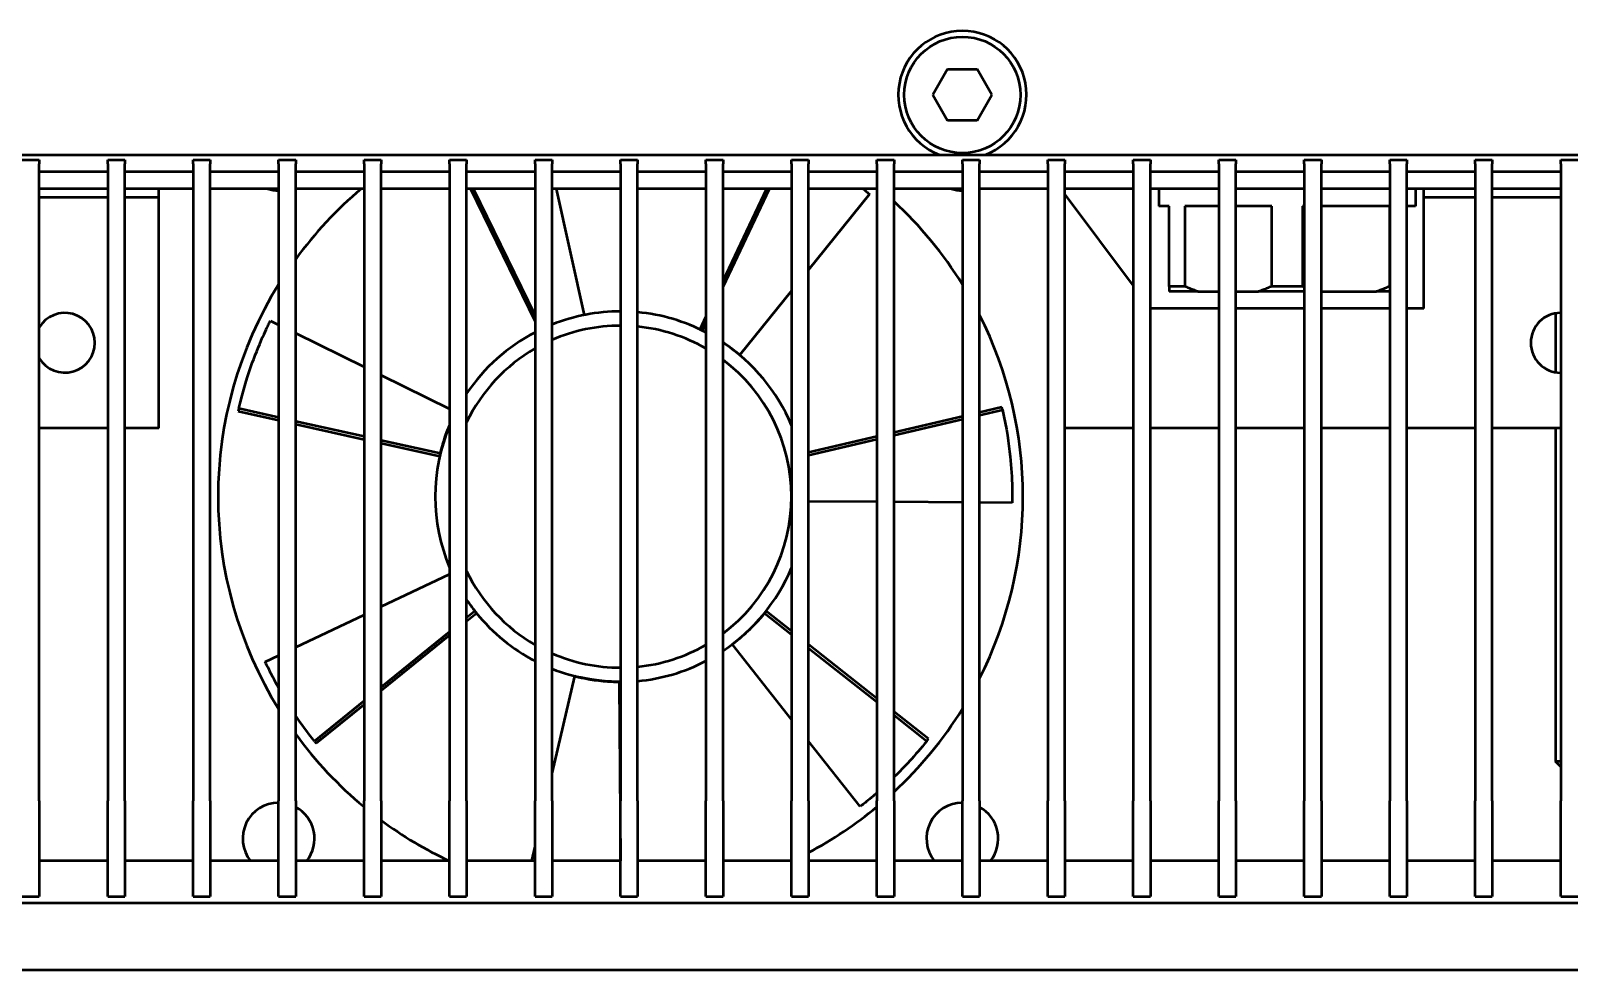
# Model space of a CAD drawing. Header units: millimetres. Extents: x 100 to 5488, y 100 to 4218.
# Drawn here: x 1869.5 to 1959.5, y 1500.5 to 1555.4 of the extents above; entities that cross this region are included whole.
import ezdxf

# ---------------------------------------------------------------- set-up
doc = ezdxf.new("R2010")
doc.units = ezdxf.units.MM
doc.header["$LTSCALE"] = 20
doc.layers.add('Visible (ANSI)', color=7, linetype='Continuous', lineweight=50)

msp = doc.modelspace()

# ---------------------------------------------------------------- linework, layer by layer
at = {"layer": 'Visible (ANSI)'}
for p, q in [((1923.167, 1553.167), (1922.301, 1551.667)), ((1923.167, 1553.167), (1924.899, 1553.167)), ((1925.765, 1551.667), (1924.899, 1553.167)), ((1922.301, 1551.667), (1923.167, 1550.167)), ((1924.899, 1550.167), (1925.765, 1551.667)), ((1924.899, 1550.167), (1923.167, 1550.167)), ((1760.38, 1548.167), (1922.687, 1548.167)), ((1922.7, 1548.167), (1925.366, 1548.167)), ((1925.38, 1548.167), (2087.687, 1548.167)), ((1869.033, 1547.867), (1870.033, 1547.867)), ((1870.033, 1547.867), (1870.033, 1547.633)), ((1870.033, 1510.379), (1870.033, 1547.633)), ((1874.033, 1547.167), (1870.033, 1547.167)), ((1874.033, 1547.633), (1874.033, 1547.867)), ((1874.033, 1547.867), (1875.033, 1547.867)), ((1874.033, 1547.633), (1874.033, 1510.379)), ((1875.033, 1547.867), (1875.033, 1547.633)), ((1875.033, 1510.379), (1875.033, 1547.633)), ((1879.033, 1547.167), (1875.033, 1547.167)), ((1879.033, 1547.633), (1879.033, 1547.867)), ((1879.033, 1547.867), (1880.033, 1547.867)), ((1879.033, 1547.633), (1879.033, 1510.379)), ((1880.033, 1547.867), (1880.033, 1547.633)), ((1880.033, 1510.379), (1880.033, 1547.633)), ((1884.033, 1547.167), (1880.033, 1547.167)), ((1884.033, 1547.633), (1884.033, 1547.867)), ((1884.033, 1547.867), (1885.033, 1547.867)), ((1884.033, 1547.633), (1884.033, 1510.379)), ((1885.033, 1547.867), (1885.033, 1547.633)), ((1885.033, 1510.379), (1885.033, 1547.633)), ((1889.033, 1547.167), (1885.033, 1547.167)), ((1889.033, 1547.633), (1889.033, 1547.867)), ((1889.033, 1547.867), (1890.033, 1547.867)), ((1889.033, 1547.633), (1889.033, 1510.379)), ((1890.033, 1547.867), (1890.033, 1547.633)), ((1890.033, 1510.379), (1890.033, 1547.633)), ((1894.033, 1547.167), (1890.033, 1547.167)), ((1894.033, 1547.633), (1894.033, 1547.867)), ((1894.033, 1547.867), (1895.033, 1547.867)), ((1894.033, 1547.633), (1894.033, 1510.379)), ((1895.033, 1547.867), (1895.033, 1547.633)), ((1895.033, 1510.379), (1895.033, 1547.633)), ((1899.033, 1547.167), (1895.033, 1547.167)), ((1899.033, 1547.633), (1899.033, 1547.867)), ((1899.033, 1547.867), (1900.033, 1547.867)), ((1899.033, 1547.633), (1899.033, 1510.379)), ((1900.033, 1547.867), (1900.033, 1547.633)), ((1900.033, 1510.379), (1900.033, 1547.633)), ((1904.033, 1547.167), (1900.033, 1547.167)), ((1904.033, 1547.633), (1904.033, 1547.867)), ((1904.033, 1547.867), (1905.033, 1547.867)), ((1904.033, 1547.633), (1904.033, 1510.379)), ((1905.033, 1547.867), (1905.033, 1547.633)), ((1905.033, 1510.379), (1905.033, 1547.633)), ((1909.033, 1547.167), (1905.033, 1547.167)), ((1909.033, 1547.633), (1909.033, 1547.867)), ((1909.033, 1547.867), (1910.033, 1547.867)), ((1909.033, 1547.633), (1909.033, 1510.379)), ((1910.033, 1547.867), (1910.033, 1547.633)), ((1910.033, 1510.379), (1910.033, 1547.633)), ((1914.033, 1547.167), (1910.033, 1547.167)), ((1914.033, 1547.633), (1914.033, 1547.867)), ((1914.033, 1547.867), (1915.033, 1547.867)), ((1914.033, 1547.633), (1914.033, 1510.379)), ((1915.033, 1547.867), (1915.033, 1547.633)), ((1915.033, 1510.379), (1915.033, 1547.633)), ((1919.033, 1547.167), (1915.033, 1547.167)), ((1919.033, 1547.633), (1919.033, 1547.867)), ((1919.033, 1547.867), (1920.033, 1547.867)), ((1919.033, 1547.633), (1919.033, 1510.379)), ((1920.033, 1547.867), (1920.033, 1547.633)), ((1920.033, 1510.379), (1920.033, 1547.633)), ((1924.033, 1547.167), (1920.033, 1547.167)), ((1924.033, 1547.633), (1924.033, 1547.867)), ((1924.033, 1547.867), (1925.033, 1547.867)), ((1924.033, 1547.633), (1924.033, 1510.379)), ((1925.033, 1547.867), (1925.033, 1547.633)), ((1925.033, 1510.379), (1925.033, 1547.633)), ((1929.033, 1547.167), (1925.033, 1547.167)), ((1929.033, 1547.633), (1929.033, 1547.867)), ((1929.033, 1547.867), (1930.033, 1547.867)), ((1929.033, 1547.633), (1929.033, 1510.379)), ((1930.033, 1547.867), (1930.033, 1547.633)), ((1930.033, 1510.379), (1930.033, 1547.633)), ((1934.033, 1547.167), (1930.033, 1547.167)), ((1934.033, 1547.633), (1934.033, 1547.867)), ((1934.033, 1547.867), (1935.033, 1547.867)), ((1934.033, 1547.633), (1934.033, 1510.379)), ((1935.033, 1547.867), (1935.033, 1547.633)), ((1935.033, 1510.379), (1935.033, 1547.633)), ((1939.033, 1547.167), (1935.033, 1547.167)), ((1939.033, 1547.633), (1939.033, 1547.867)), ((1939.033, 1547.867), (1940.033, 1547.867)), ((1939.033, 1547.633), (1939.033, 1510.379)), ((1940.033, 1547.867), (1940.033, 1547.633)), ((1940.033, 1510.379), (1940.033, 1547.633)), ((1944.033, 1547.167), (1940.033, 1547.167)), ((1944.033, 1547.633), (1944.033, 1547.867)), ((1944.033, 1547.867), (1945.033, 1547.867)), ((1944.033, 1547.633), (1944.033, 1510.379)), ((1945.033, 1547.867), (1945.033, 1547.633)), ((1945.033, 1510.379), (1945.033, 1547.633)), ((1949.033, 1547.167), (1945.033, 1547.167)), ((1949.033, 1547.633), (1949.033, 1547.867)), ((1949.033, 1547.867), (1950.033, 1547.867)), ((1949.033, 1547.633), (1949.033, 1510.379)), ((1950.033, 1547.867), (1950.033, 1547.633)), ((1950.033, 1510.379), (1950.033, 1547.633)), ((1954.033, 1547.167), (1950.033, 1547.167)), ((1954.033, 1547.633), (1954.033, 1547.867)), ((1954.033, 1547.867), (1955.033, 1547.867)), ((1954.033, 1547.633), (1954.033, 1510.379)), ((1955.033, 1547.867), (1955.033, 1547.633)), ((1955.033, 1510.379), (1955.033, 1547.633)), ((1959.033, 1547.167), (1955.033, 1547.167)), ((1959.033, 1547.633), (1959.033, 1547.867)), ((1959.033, 1547.867), (1960.033, 1547.867)), ((1959.033, 1547.633), (1959.033, 1510.379)), ((1874.033, 1546.167), (1870.033, 1546.167)), ((1874.033, 1545.667), (1870.033, 1545.667)), ((1879.033, 1546.167), (1875.033, 1546.167)), ((1877.033, 1545.667), (1875.033, 1545.667)), ((1877.033, 1545.667), (1877.033, 1546.167)), ((1877.033, 1545.167), (1877.033, 1545.667)), ((1884.033, 1546.167), (1880.033, 1546.167)), ((1889.033, 1546.167), (1885.033, 1546.167)), ((1894.033, 1546.167), (1890.033, 1546.167)), ((1899.033, 1546.167), (1895.033, 1546.167)), ((1895.25, 1546.167), (1899.033, 1538.413)), ((1899.033, 1538.774), (1895.426, 1546.167)), ((1904.033, 1546.167), (1900.033, 1546.167)), ((1900.277, 1546.167), (1901.904, 1538.789)), ((1909.033, 1546.167), (1905.033, 1546.167)), ((1914.033, 1546.167), (1910.033, 1546.167)), ((1910.033, 1540.441), (1912.751, 1546.167)), ((1912.576, 1546.167), (1910.033, 1540.81)), ((1919.033, 1546.167), (1915.033, 1546.167)), ((1918.606, 1545.855), (1915.033, 1541.438)), ((1918.374, 1546.043), (1918.383, 1546.036)), ((1918.375, 1546.043), (1918.384, 1546.036)), ((1924.033, 1546.167), (1920.033, 1546.167)), ((1929.033, 1546.167), (1925.033, 1546.167)), ((1934.033, 1546.167), (1930.033, 1546.167)), ((1930.033, 1545.834), (1934.033, 1540.501)), ((1939.033, 1546.167), (1935.033, 1546.167)), ((1935.533, 1546.167), (1935.533, 1545.167)), ((1944.033, 1546.167), (1940.033, 1546.167)), ((1949.033, 1546.167), (1945.033, 1546.167)), ((1954.033, 1546.167), (1950.033, 1546.167)), ((1950.533, 1546.167), (1950.533, 1545.167)), ((1951.033, 1545.667), (1951.033, 1546.167)), ((1951.033, 1539.167), (1951.033, 1545.667)), ((1953.033, 1545.667), (1951.033, 1545.667)), ((1954.033, 1545.667), (1953.033, 1545.667)), ((1959.033, 1546.167), (1955.033, 1546.167)), ((1959.033, 1545.667), (1955.033, 1545.667)), ((1877.033, 1532.167), (1877.033, 1545.167)), ((1936.133, 1545.167), (1935.533, 1545.167)), ((1936.133, 1540.467), (1936.133, 1545.167)), ((1937.038, 1545.167), (1937.038, 1540.467)), ((1939.033, 1545.167), (1937.038, 1545.167)), ((1942.129, 1545.167), (1940.033, 1545.167)), ((1942.129, 1540.467), (1942.129, 1545.167)), ((1943.938, 1545.167), (1943.938, 1540.467)), ((1944.033, 1545.167), (1943.938, 1545.167)), ((1949.029, 1545.167), (1945.033, 1545.167)), ((1949.029, 1540.467), (1949.029, 1545.167)), ((1950.533, 1545.167), (1950.033, 1545.167)), ((1914.033, 1540.201), (1911.008, 1536.46)), ((1936.133, 1540.467), (1936.133, 1540.167)), ((1937.038, 1540.467), (1936.133, 1540.467)), ((1937.802, 1540.167), (1936.133, 1540.167)), ((1937.802, 1540.167), (1939.033, 1540.167)), ((1940.033, 1540.167), (1941.365, 1540.167)), ((1944.033, 1540.167), (1941.365, 1540.167)), ((1943.938, 1540.467), (1942.129, 1540.467)), ((1945.033, 1540.167), (1948.265, 1540.167)), ((1949.033, 1540.167), (1948.265, 1540.167)), ((1949.033, 1540.467), (1949.029, 1540.467)), ((1939.033, 1539.167), (1935.033, 1539.167)), ((1944.033, 1539.167), (1940.033, 1539.167)), ((1949.033, 1539.167), (1945.033, 1539.167)), ((1951.033, 1539.167), (1950.033, 1539.167)), ((1883.424, 1538.191), (1883.429, 1538.202)), ((1883.425, 1538.192), (1883.43, 1538.202)), ((1883.556, 1538.459), (1884.033, 1538.224)), ((1909.033, 1538.703), (1908.678, 1537.954)), ((1908.821, 1537.886), (1909.033, 1538.334)), ((1958.733, 1538.891), (1958.733, 1535.443)), ((1885.033, 1537.733), (1889.033, 1535.768)), ((1908.678, 1537.954), (1908.821, 1537.886)), ((1890.033, 1535.277), (1894.033, 1533.312)), ((1881.702, 1533.316), (1881.668, 1533.162)), ((1881.668, 1533.162), (1884.033, 1532.633)), ((1884.033, 1532.796), (1881.702, 1533.316)), ((1924.033, 1532.863), (1920.033, 1531.924)), ((1926.343, 1533.405), (1925.033, 1533.097)), ((1925.033, 1532.935), (1926.38, 1533.251)), ((1926.38, 1533.251), (1926.343, 1533.405)), ((1874.033, 1532.167), (1870.033, 1532.167)), ((1877.033, 1532.167), (1875.033, 1532.167)), ((1889.033, 1531.679), (1885.033, 1532.572)), ((1885.033, 1532.41), (1889.033, 1531.517)), ((1920.033, 1531.761), (1924.033, 1532.7)), ((1934.033, 1532.167), (1930.033, 1532.167)), ((1939.033, 1532.167), (1935.033, 1532.167)), ((1944.033, 1532.167), (1940.033, 1532.167)), ((1949.033, 1532.167), (1945.033, 1532.167)), ((1954.033, 1532.167), (1950.033, 1532.167)), ((1959.033, 1532.167), (1955.033, 1532.167)), ((1958.733, 1532.167), (1958.733, 1512.667)), ((1893.495, 1530.683), (1890.033, 1531.456)), ((1890.033, 1531.294), (1893.46, 1530.528)), ((1919.033, 1531.689), (1915.033, 1530.75)), ((1915.033, 1530.587), (1919.033, 1531.526)), ((1893.46, 1530.528), (1893.495, 1530.683)), ((1919.033, 1527.864), (1915.033, 1527.889)), ((1924.033, 1527.832), (1920.033, 1527.858)), ((1926.948, 1527.814), (1925.033, 1527.826)), ((1926.951, 1528.112), (1926.951, 1528.101)), ((1926.951, 1528.111), (1926.951, 1528.1)), ((1890.033, 1521.739), (1894.033, 1523.642)), ((1885.033, 1519.361), (1889.033, 1521.263)), ((1895.516, 1521.471), (1895.033, 1521.08)), ((1895.033, 1520.876), (1895.616, 1521.348)), ((1895.616, 1521.348), (1895.516, 1521.471)), ((1912.548, 1521.47), (1912.45, 1521.345)), ((1912.45, 1521.345), (1914.033, 1520.1)), ((1914.033, 1520.301), (1912.548, 1521.47)), ((1894.033, 1520.27), (1890.033, 1517.029)), ((1890.033, 1516.826), (1894.033, 1520.066)), ((1914.033, 1515.14), (1910.575, 1519.529)), ((1919.033, 1516.368), (1915.033, 1519.515)), ((1915.033, 1519.313), (1919.033, 1516.167)), ((1883.249, 1518.512), (1884.033, 1518.885)), ((1883.376, 1518.244), (1883.371, 1518.253)), ((1883.376, 1518.242), (1883.371, 1518.253)), ((1900.033, 1511.978), (1901.364, 1517.666)), ((1904.033, 1517.334), (1903.953, 1517.333)), ((1903.953, 1517.333), (1904.028, 1506.862)), ((1889.033, 1516.219), (1886.127, 1513.865)), ((1886.227, 1513.742), (1889.033, 1516.015)), ((1922.046, 1513.999), (1920.033, 1515.582)), ((1920.033, 1515.38), (1921.948, 1513.875)), ((1886.127, 1513.865), (1886.227, 1513.742)), ((1918.053, 1510.038), (1915.033, 1513.871)), ((1921.948, 1513.875), (1922.046, 1513.999)), ((1959.033, 1512.667), (1958.733, 1512.667)), ((1959.033, 1512.367), (1958.733, 1512.667)), ((1870.033, 1510.379), (1870.033, 1504.792)), ((1874.033, 1504.792), (1874.033, 1510.379)), ((1875.033, 1510.379), (1875.033, 1504.792)), ((1879.033, 1504.792), (1879.033, 1510.379)), ((1880.033, 1510.379), (1880.033, 1504.792)), ((1884.033, 1504.792), (1884.033, 1510.379)), ((1885.033, 1510.379), (1885.033, 1504.792)), ((1889.033, 1504.792), (1889.033, 1510.379)), ((1890.033, 1510.379), (1890.033, 1504.792)), ((1894.033, 1504.792), (1894.033, 1510.379)), ((1895.033, 1510.379), (1895.033, 1504.792)), ((1899.033, 1504.792), (1899.033, 1510.379)), ((1900.033, 1510.379), (1900.033, 1504.792)), ((1904.033, 1504.792), (1904.033, 1510.379)), ((1905.033, 1510.379), (1905.033, 1504.792)), ((1909.033, 1504.792), (1909.033, 1510.379)), ((1910.033, 1510.379), (1910.033, 1504.792)), ((1914.033, 1504.792), (1914.033, 1510.379)), ((1915.033, 1510.379), (1915.033, 1504.792)), ((1918.288, 1510.223), (1918.279, 1510.215)), ((1918.287, 1510.222), (1918.279, 1510.215)), ((1919.033, 1504.792), (1919.033, 1510.379)), ((1920.033, 1510.379), (1920.033, 1504.792)), ((1924.033, 1504.792), (1924.033, 1510.379)), ((1925.033, 1510.379), (1925.033, 1504.792)), ((1929.033, 1504.792), (1929.033, 1510.379)), ((1930.033, 1510.379), (1930.033, 1504.792)), ((1934.033, 1504.792), (1934.033, 1510.379)), ((1935.033, 1510.379), (1935.033, 1504.792)), ((1939.033, 1504.792), (1939.033, 1510.379)), ((1940.033, 1510.379), (1940.033, 1504.792)), ((1944.033, 1504.792), (1944.033, 1510.379)), ((1945.033, 1510.379), (1945.033, 1504.792)), ((1949.033, 1504.792), (1949.033, 1510.379)), ((1950.033, 1510.379), (1950.033, 1504.792)), ((1954.033, 1504.792), (1954.033, 1510.379)), ((1955.033, 1510.379), (1955.033, 1504.792)), ((1959.033, 1504.792), (1959.033, 1510.379)), ((1898.837, 1506.862), (1899.033, 1507.702)), ((1874.033, 1506.862), (1870.033, 1506.862)), ((1879.033, 1506.862), (1875.033, 1506.862)), ((1884.033, 1506.862), (1880.033, 1506.862)), ((1889.033, 1506.862), (1885.033, 1506.862)), ((1894.033, 1506.862), (1890.033, 1506.862)), ((1899.033, 1506.862), (1895.033, 1506.862)), ((1904.033, 1506.862), (1900.033, 1506.862)), ((1909.033, 1506.862), (1905.033, 1506.862)), ((1914.033, 1506.862), (1910.033, 1506.862)), ((1919.033, 1506.862), (1915.033, 1506.862)), ((1924.033, 1506.862), (1920.033, 1506.862)), ((1929.033, 1506.862), (1925.033, 1506.862)), ((1934.033, 1506.862), (1930.033, 1506.862)), ((1939.033, 1506.862), (1935.033, 1506.862)), ((1944.033, 1506.862), (1940.033, 1506.862)), ((1949.033, 1506.862), (1945.033, 1506.862)), ((1954.033, 1506.862), (1950.033, 1506.862)), ((1959.033, 1506.862), (1955.033, 1506.862)), ((1613.333, 1504.417), (2564.733, 1504.417)), ((1869.033, 1504.786), (1870.033, 1504.786)), ((1870.033, 1504.792), (1870.033, 1504.786)), ((1874.033, 1504.786), (1874.033, 1504.792)), ((1874.033, 1504.786), (1875.033, 1504.786)), ((1875.033, 1504.792), (1875.033, 1504.786)), ((1879.033, 1504.786), (1879.033, 1504.792)), ((1879.033, 1504.786), (1880.033, 1504.786)), ((1880.033, 1504.792), (1880.033, 1504.786)), ((1884.033, 1504.786), (1884.033, 1504.792)), ((1884.033, 1504.786), (1885.033, 1504.786)), ((1885.033, 1504.792), (1885.033, 1504.786)), ((1889.033, 1504.786), (1889.033, 1504.792)), ((1889.033, 1504.786), (1890.033, 1504.786)), ((1890.033, 1504.792), (1890.033, 1504.786)), ((1894.033, 1504.786), (1894.033, 1504.792)), ((1894.033, 1504.786), (1895.033, 1504.786)), ((1895.033, 1504.792), (1895.033, 1504.786)), ((1899.033, 1504.786), (1899.033, 1504.792)), ((1899.033, 1504.786), (1900.033, 1504.786)), ((1900.033, 1504.792), (1900.033, 1504.786)), ((1904.033, 1504.786), (1904.033, 1504.792)), ((1904.033, 1504.786), (1905.033, 1504.786)), ((1905.033, 1504.792), (1905.033, 1504.786)), ((1909.033, 1504.786), (1909.033, 1504.792)), ((1909.033, 1504.786), (1910.033, 1504.786)), ((1910.033, 1504.792), (1910.033, 1504.786)), ((1914.033, 1504.786), (1914.033, 1504.792)), ((1914.033, 1504.786), (1915.033, 1504.786)), ((1915.033, 1504.792), (1915.033, 1504.786)), ((1919.033, 1504.786), (1919.033, 1504.792)), ((1919.033, 1504.786), (1920.033, 1504.786)), ((1920.033, 1504.792), (1920.033, 1504.786)), ((1924.033, 1504.786), (1924.033, 1504.792)), ((1924.033, 1504.786), (1925.033, 1504.786)), ((1925.033, 1504.792), (1925.033, 1504.786)), ((1929.033, 1504.786), (1929.033, 1504.792)), ((1929.033, 1504.786), (1930.033, 1504.786)), ((1930.033, 1504.792), (1930.033, 1504.786)), ((1934.033, 1504.786), (1934.033, 1504.792)), ((1934.033, 1504.786), (1935.033, 1504.786)), ((1935.033, 1504.792), (1935.033, 1504.786)), ((1939.033, 1504.786), (1939.033, 1504.792)), ((1939.033, 1504.786), (1940.033, 1504.786)), ((1940.033, 1504.792), (1940.033, 1504.786)), ((1944.033, 1504.786), (1944.033, 1504.792)), ((1944.033, 1504.786), (1945.033, 1504.786)), ((1945.033, 1504.792), (1945.033, 1504.786)), ((1949.033, 1504.786), (1949.033, 1504.792)), ((1949.033, 1504.786), (1950.033, 1504.786)), ((1950.033, 1504.792), (1950.033, 1504.786)), ((1954.033, 1504.786), (1954.033, 1504.792)), ((1954.033, 1504.786), (1955.033, 1504.786)), ((1955.033, 1504.792), (1955.033, 1504.786)), ((1959.033, 1504.786), (1959.033, 1504.792)), ((1959.033, 1504.786), (1960.033, 1504.786)), ((2565.033, 1500.467), (1613.033, 1500.467))]:
    msp.add_line(p, q, dxfattribs=at)
msp.add_circle((1924.033, 1551.667), 3.4, dxfattribs=at)
for centre, radius, start, end in [((1924.033, 1551.667), 3.75, 291.03947, 248.96053), ((1924.033, 1551.667), 3.75, 248.96053, 249.16417), ((1924.033, 1551.667), 3.75, 290.83583, 291.03947), ((1884.033, 1548.167), 2.1, 252.24721, 270), ((1904.033, 1528.167), 23.542, 130.12842, 143.81158), ((1904.033, 1528.167), 23.542, 31.83642, 47.18401), ((1924.033, 1548.167), 2.1, 252.24721, 270), ((1904.033, 1528.167), 23.542, 148.16358, 211.83642), ((1904.033, 1528.167), 10.833, 90, 111.66818), ((1871.533, 1537.167), 1.75, 211.00272, 148.99728), ((1904.033, 1528.167), 10, 90, 113.57818), ((1904.033, 1528.167), 10.833, 62.51357, 84.70362), ((1904.033, 1528.167), 10, 60, 84.26083), ((1904.033, 1528.167), 23.542, 333.13014, 26.86986), ((1959.033, 1537.167), 1.75, 90, 270), ((1904.033, 1528.167), 10.833, 117.48643, 146.17784), ((1904.033, 1528.167), 10, 120, 154.15807), ((1904.033, 1528.167), 10.833, 22.61986, 56.36872), ((1904.033, 1528.167), 10, 306.8699, 53.1301), ((1904.033, 1528.167), 10.833, 157.38014, 202.61986), ((1904.033, 1528.167), 10, 205.84193, 240), ((1904.033, 1528.167), 10.833, 303.63128, 337.38014), ((1904.033, 1528.167), 10.833, 213.82216, 217.56756), ((1904.033, 1528.167), 10.833, 219.01182, 242.51357), ((1904.033, 1528.167), 10, 275.73917, 300), ((1904.033, 1528.167), 10, 246.42182, 270), ((1904.033, 1528.167), 10.833, 275.29638, 297.48643), ((1904.033, 1528.167), 10.833, 248.33182, 270), ((1904.033, 1528.167), 23.542, 312.81599, 328.16358), ((1904.033, 1528.167), 23.542, 216.18842, 230.41902), ((1884.033, 1508.167), 2.1, 90, 218.43008), ((1924.033, 1508.167), 2.1, 90, 218.43008), ((1884.033, 1508.167), 2.1, 321.56992, 61.56311), ((1904.033, 1528.167), 23.542, 297.85637, 309.58098), ((1924.033, 1508.167), 2.1, 321.56992, 61.56311), ((1904.033, 1528.167), 23.542, 233.50945, 244.82366)]:
    msp.add_arc(centre, radius, start, end, dxfattribs=at)
for points, knots in [([(1918.219, 1546.168), (1918.371, 1546.048), (1918.456, 1545.978), (1918.572, 1545.883), (1918.606, 1545.855), (1918.606, 1545.855)], [-0.4133423, -0.4133423, -0.4133423, -0.4133423, -0.3010498, -0.3010498, -0.1646084, -0.1646084, -0.1646084, -0.1646084]), ([(1937.802, 1540.167), (1937.713, 1540.197), (1937.625, 1540.228), (1937.539, 1540.26), (1937.453, 1540.292), (1937.369, 1540.325), (1937.285, 1540.36), (1937.201, 1540.395), (1937.119, 1540.43), (1937.038, 1540.467)], [0, 0, 0, 0, 0.333333, 0.333333, 0.333333, 0.666667, 0.666667, 0.666667, 1, 1, 1, 1]), ([(1881.702, 1533.316), (1881.95, 1534.39), (1882.232, 1535.272), (1882.711, 1536.593), (1882.967, 1537.206), (1883.368, 1538.086), (1883.455, 1538.255), (1883.536, 1538.418), (1883.556, 1538.459), (1883.556, 1538.459)], [-0.842002, -0.842002, -0.842002, -0.842002, -0.6353139, -0.6353139, -0.4601023, -0.4601023, -0.3024233, -0.3024233, -0.1640928, -0.1640928, -0.1640928, -0.1640928]), ([(1910.033, 1537.189), (1910.061, 1537.171), (1910.088, 1537.153), (1910.467, 1536.896), (1910.688, 1536.72), (1910.915, 1536.538), (1911.008, 1536.46), (1911.008, 1536.46), (1911.008, 1536.46), (1911.007, 1536.46)], [0.2360128, 0.2360128, 0.2360128, 0.2360128, 0.254861, 0.254861, 0.5068567, 0.5068567, 0.6751334, 0.6751334, 0.6788984, 0.6788984, 0.6788984, 0.6788984]), ([(1910.833, 1536.601), (1910.837, 1536.598), (1910.845, 1536.591), (1910.846, 1536.59), (1910.846, 1536.59), (1910.846, 1536.59)], [0, 0, 0, 0, 0.07307911, 0.07307911, 0.07404225, 0.07404225, 0.07404225, 0.07404225]), ([(1911.007, 1536.46), (1910.988, 1536.476), (1910.968, 1536.492), (1910.94, 1536.514), (1910.93, 1536.522), (1910.913, 1536.536), (1910.905, 1536.543), (1910.892, 1536.553), (1910.886, 1536.558), (1910.871, 1536.57), (1910.864, 1536.576), (1910.851, 1536.587), (1910.845, 1536.591), (1910.838, 1536.597), (1910.836, 1536.599), (1910.834, 1536.601), (1910.833, 1536.601), (1910.833, 1536.601), (1910.833, 1536.601), (1910.833, 1536.601), (1910.833, 1536.601), (1910.833, 1536.601)], [0, 0, 0, 0, 0.0077068, 0.0077068, 0.01222361, 0.01222361, 0.01712571, 0.01712571, 0.0226313, 0.0226313, 0.03357537, 0.03357537, 0.04176965, 0.04176965, 0.0448425, 0.0448425, 0.04513057, 0.04513057, 0.04534663, 0.04534663, 0.0453586, 0.0453586, 0.0453586, 0.0453586]), ([(1926.38, 1533.251), (1926.622, 1532.185), (1926.751, 1531.276), (1926.895, 1529.886), (1926.932, 1529.226), (1926.955, 1528.259), (1926.951, 1528.056), (1926.949, 1527.862), (1926.948, 1527.814), (1926.948, 1527.814)], [-0.8748687, -0.8748687, -0.8748687, -0.8748687, -0.6567702, -0.6567702, -0.4710812, -0.4710812, -0.3044932, -0.3044932, -0.1632802, -0.1632802, -0.1632802, -0.1632802]), ([(1893.495, 1530.683), (1893.623, 1531.22), (1893.785, 1531.709), (1893.973, 1532.192), (1894.004, 1532.268), (1894.033, 1532.338)], [0.000001, 0.000001, 0.000001, 0.000001, 0.2549714, 0.2549714, 0.3068602, 0.3068602, 0.3068602, 0.3068602]), ([(1895.516, 1521.471), (1895.504, 1521.486), (1895.493, 1521.501), (1895.469, 1521.531), (1895.457, 1521.546), (1895.446, 1521.562)], [0.00000954, 0.00000954, 0.00000954, 0.00000954, 0.0087901, 0.0087901, 0.01772707, 0.01772707, 0.01772707, 0.01772707]), ([(1895.446, 1521.562), (1895.473, 1521.526), (1895.501, 1521.491), (1895.558, 1521.42), (1895.587, 1521.384), (1895.616, 1521.348)], [-0.02726092, -0.02726092, -0.02726092, -0.02726092, -0.0138411, -0.0138411, -0.000001, -0.000001, -0.000001, -0.000001]), ([(1912.45, 1521.345), (1912.103, 1520.916), (1911.746, 1520.546), (1911.12, 1519.96), (1910.899, 1519.783), (1910.671, 1519.603), (1910.575, 1519.529), (1910.575, 1519.529), (1910.575, 1519.529), (1910.575, 1519.529)], [0.000001, 0.000001, 0.000001, 0.000001, 0.2548289, 0.2548289, 0.5067892, 0.5067892, 0.6751286, 0.6751286, 0.6789193, 0.6789193, 0.6789193, 0.6789193]), ([(1910.575, 1519.529), (1910.595, 1519.545), (1910.615, 1519.561), (1910.643, 1519.583), (1910.653, 1519.591), (1910.671, 1519.605), (1910.678, 1519.611), (1910.692, 1519.621), (1910.697, 1519.626), (1910.712, 1519.638), (1910.72, 1519.644), (1910.733, 1519.654), (1910.739, 1519.658), (1910.746, 1519.664), (1910.748, 1519.666), (1910.75, 1519.668), (1910.751, 1519.668), (1910.751, 1519.668), (1910.751, 1519.668), (1910.751, 1519.668), (1910.751, 1519.668), (1910.751, 1519.668)], [0, 0, 0, 0, 0.0077068, 0.0077068, 0.01222361, 0.01222361, 0.01712571, 0.01712571, 0.0226313, 0.0226313, 0.03357537, 0.03357537, 0.04176965, 0.04176965, 0.0448425, 0.0448425, 0.04513057, 0.04513057, 0.04534663, 0.04534663, 0.0453586, 0.0453586, 0.0453586, 0.0453586]), ([(1910.751, 1519.668), (1910.747, 1519.665), (1910.739, 1519.659), (1910.738, 1519.658), (1910.738, 1519.658), (1910.738, 1519.658)], [0, 0, 0, 0, 0.07307911, 0.07307911, 0.07404225, 0.07404225, 0.07404225, 0.07404225]), ([(1884.033, 1516.978), (1883.753, 1517.476), (1883.595, 1517.797), (1883.379, 1518.235), (1883.305, 1518.391), (1883.256, 1518.496), (1883.249, 1518.512), (1883.249, 1518.512)], [-0.7350951, -0.7350951, -0.7350951, -0.7350951, -0.5153338, -0.5153338, -0.2824632, -0.2824632, -0.1835826, -0.1835826, -0.1835826, -0.1835826]), ([(1903.953, 1517.333), (1902.975, 1517.34), (1902.158, 1517.486), (1901.539, 1517.622), (1901.392, 1517.659), (1901.364, 1517.666), (1901.363, 1517.666), (1901.364, 1517.666)], [0.000001, 0.000001, 0.000001, 0.000001, 0.4513878, 0.4513878, 0.6306035, 0.6306035, 0.6515916, 0.6515916, 0.6515916, 0.6515916]), ([(1901.364, 1517.666), (1901.388, 1517.66), (1901.413, 1517.654), (1901.448, 1517.646), (1901.46, 1517.643), (1901.482, 1517.638), (1901.492, 1517.636), (1901.508, 1517.632), (1901.515, 1517.63), (1901.534, 1517.626), (1901.543, 1517.624), (1901.56, 1517.62), (1901.567, 1517.619), (1901.576, 1517.616), (1901.579, 1517.616), (1901.582, 1517.615), (1901.582, 1517.615), (1901.582, 1517.615), (1901.582, 1517.615), (1901.582, 1517.615), (1901.582, 1517.615), (1901.582, 1517.615)], [0, 0, 0, 0, 0.0077068, 0.0077068, 0.01222361, 0.01222361, 0.01712571, 0.01712571, 0.0226313, 0.0226313, 0.03357537, 0.03357537, 0.04176965, 0.04176965, 0.0448425, 0.0448425, 0.04513058, 0.04513058, 0.04534663, 0.04534663, 0.0453586, 0.0453586, 0.0453586, 0.0453586]), ([(1901.571, 1517.617), (1901.571, 1517.617), (1901.571, 1517.617), (1901.548, 1517.623), (1901.611, 1517.606), (1901.811, 1517.564)], [-0.2072212, -0.2072212, -0.2072212, -0.2072212, -0.2059298, -0.2059298, -0.000001, -0.000001, -0.000001, -0.000001]), ([(1901.566, 1517.619), (1901.566, 1517.619), (1901.567, 1517.618), (1901.576, 1517.616), (1901.596, 1517.612), (1901.629, 1517.604), (1901.635, 1517.603), (1901.643, 1517.601), (1901.646, 1517.6), (1901.648, 1517.6), (1901.649, 1517.6), (1901.649, 1517.6), (1901.649, 1517.6), (1901.649, 1517.6)], [0.01118548, 0.01118548, 0.01118548, 0.01118548, 0.0209353, 0.0209353, 0.05757105, 0.05757105, 0.06669014, 0.06669014, 0.07010968, 0.07010968, 0.07075084, 0.07075084, 0.0707809, 0.0707809, 0.0707809, 0.0707809]), ([(1902.135, 1517.502), (1902.135, 1517.502), (1902.135, 1517.502), (1902.135, 1517.502), (1902.135, 1517.501), (1902.135, 1517.501), (1902.135, 1517.501), (1902.136, 1517.501), (1902.136, 1517.501), (1902.139, 1517.501), (1902.142, 1517.5), (1902.176, 1517.494), (1902.207, 1517.489), (1902.299, 1517.474), (1902.357, 1517.464), (1902.423, 1517.454)], [0, 0, 0, 0, 0.00002166, 0.00002166, 0.00006497, 0.00006497, 0.00015161, 0.00015161, 0.00032487, 0.00032487, 0.00247765, 0.00247765, 0.02544401, 0.02544401, 0.06575344, 0.06575344, 0.06575344, 0.06575344]), ([(1921.948, 1513.875), (1921.256, 1513.008), (1920.615, 1512.329), (1920.057, 1511.782), (1920.045, 1511.771), (1920.033, 1511.76)], [-0.9467955, -0.9467955, -0.9467955, -0.9467955, -0.6926253, -0.6926253, -0.6872631, -0.6872631, -0.6872631, -0.6872631]), ([(1919.033, 1510.841), (1918.923, 1510.745), (1918.817, 1510.655), (1918.396, 1510.304), (1918.235, 1510.18), (1918.088, 1510.065), (1918.053, 1510.038), (1918.053, 1510.038)], [-0.5323172, -0.5323172, -0.5323172, -0.5323172, -0.4779445, -0.4779445, -0.3005673, -0.3005673, -0.1647855, -0.1647855, -0.1647855, -0.1647855])]:
    msp.add_open_spline(points, degree=3, knots=knots, dxfattribs=at)
for points in [[(1918.384, 1546.036), (1918.384, 1546.036), (1918.383, 1546.036), (1918.383, 1546.036)], [(1942.129, 1540.467), (1942.048, 1540.431), (1941.885, 1540.36), (1941.631, 1540.259), (1941.454, 1540.197), (1941.365, 1540.167)], [(1944.033, 1540.425), (1944.001, 1540.439), (1943.969, 1540.453), (1943.938, 1540.467)], [(1949.029, 1540.467), (1948.948, 1540.431), (1948.785, 1540.36), (1948.531, 1540.259), (1948.354, 1540.197), (1948.265, 1540.167)], [(1883.43, 1538.202), (1883.429, 1538.202), (1883.429, 1538.202), (1883.429, 1538.202)], [(1908.678, 1537.954), (1908.8, 1537.897), (1908.919, 1537.837), (1909.033, 1537.778)], [(1908.821, 1537.886), (1908.893, 1537.851), (1908.964, 1537.815), (1909.033, 1537.779)], [(1910.385, 1536.944), (1910.468, 1536.884), (1910.537, 1536.832), (1910.595, 1536.788)], [(1910.846, 1536.591), (1910.846, 1536.591), (1910.838, 1536.597), (1910.817, 1536.615)], [(1893.46, 1530.528), (1893.534, 1530.858), (1893.621, 1531.17), (1893.711, 1531.455)], [(1926.951, 1528.1), (1926.951, 1528.1), (1926.951, 1528.1), (1926.951, 1528.101)], [(1912.548, 1521.47), (1912.339, 1521.204), (1912.126, 1520.96), (1911.922, 1520.742)], [(1910.738, 1519.658), (1910.738, 1519.658), (1910.747, 1519.664), (1910.768, 1519.681)], [(1911.185, 1520.029), (1911.108, 1519.961), (1911.042, 1519.905), (1910.986, 1519.859)], [(1883.371, 1518.253), (1883.371, 1518.253), (1883.371, 1518.253), (1883.371, 1518.253)], [(1901.582, 1517.615), (1901.59, 1517.613), (1901.597, 1517.611), (1901.604, 1517.61)], [(1903.617, 1517.342), (1903.455, 1517.349), (1903.3, 1517.359), (1903.152, 1517.371)], [(1903.617, 1517.342), (1903.752, 1517.337), (1903.89, 1517.334), (1904.033, 1517.334)], [(1886.127, 1513.865), (1885.71, 1514.386), (1885.348, 1514.887), (1885.033, 1515.353)], [(1918.279, 1510.215), (1918.279, 1510.215), (1918.279, 1510.215), (1918.279, 1510.215)]]:
    msp.add_open_spline(points, degree=3, dxfattribs=at)

doc.saveas('drawing.dxf')
